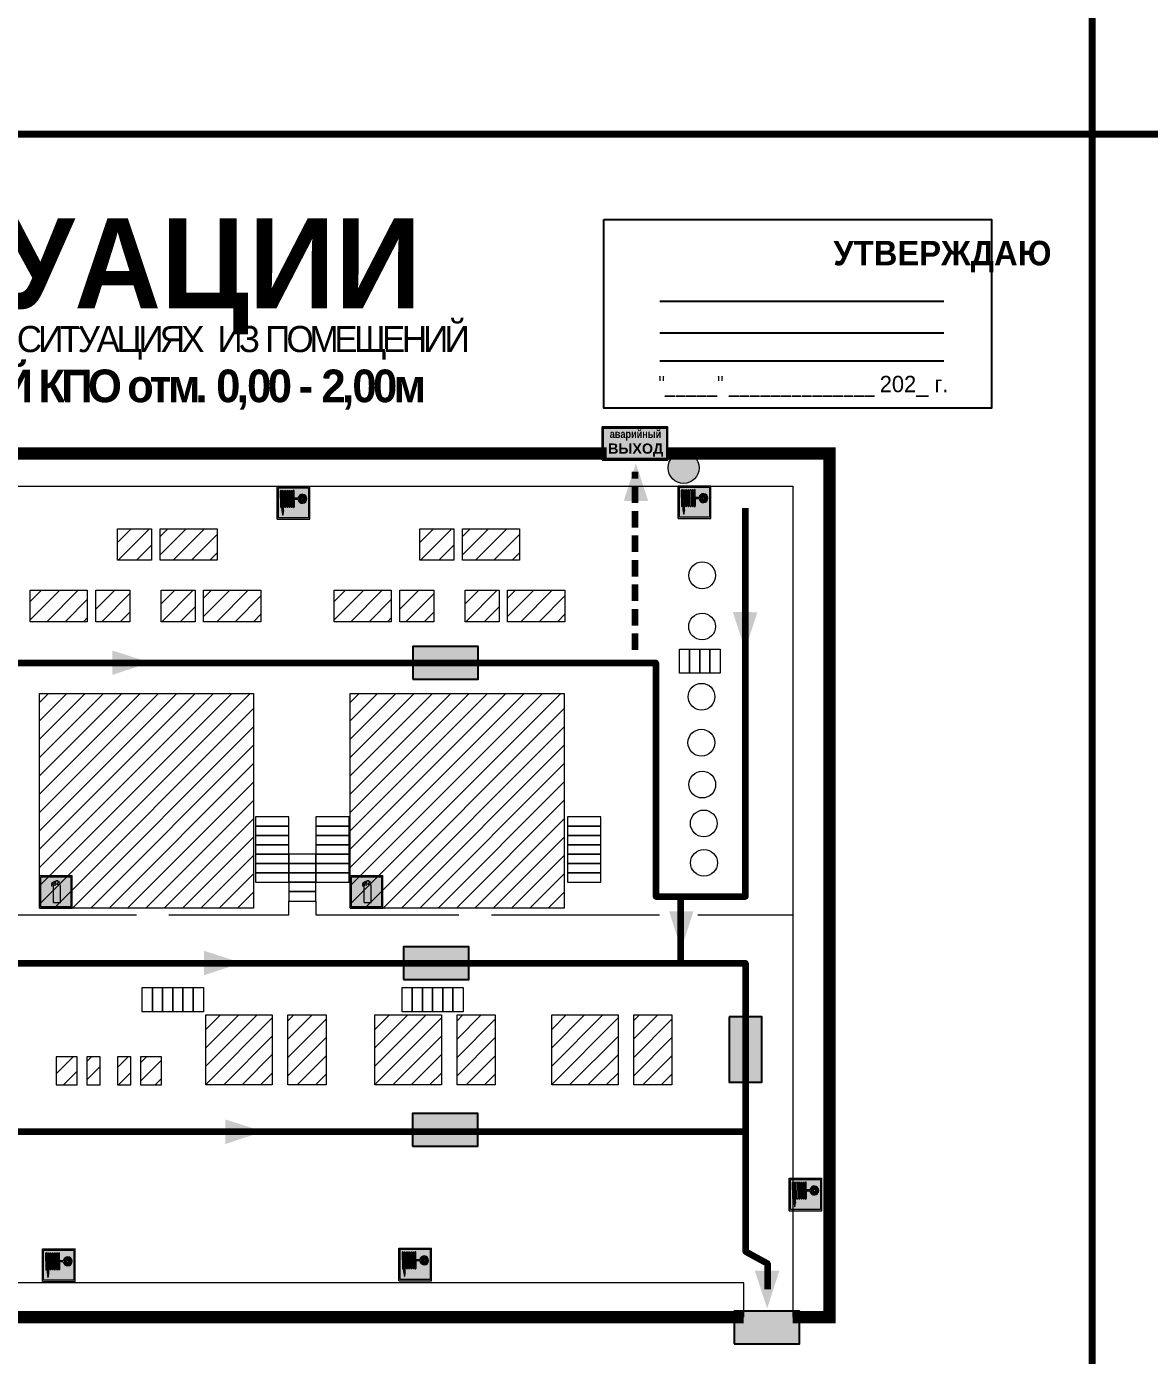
# Model space of a CAD drawing. Header units: millimetres. Extents: x 13114 to 67229, y 22859 to 38520.
# Drawn here: x 24388.7 to 24663.7, y 25556 to 25881.4 of the extents above; entities that cross this region are included whole.
import ezdxf

# ---------------------------------------------------------------- set-up
doc = ezdxf.new("R2010")
doc.units = ezdxf.units.MM
doc.linetypes.add('{ Wide Dash }', pattern=[12, 4, -2, 4, -2])
doc.layers.add('План_Штампы', color=7, linetype='Continuous')
doc.styles.add('обычный', font='arial.ttf')
pattern_1 = [(45, (-4381.3298, 21260.4787), (-2.24506403, 2.24506403), [])]

# ---------------------------------------------------------------- blocks, each defined once
blk = doc.blocks.new('A$C7B4425F7')
at = {"true_color": 0xffffff}
blk.add_hatch(color=7, dxfattribs=at).paths.add_polyline_path([(0, 0), (-16, 0), (-16, -8), (0, -8)])
h = blk.add_hatch(color=126)
h.paths.add_polyline_path([(-0.2, -0.2), (-15.8, -0.2), (-15.8, -7.8), (-0.2, -7.8)])
h.paths.add_polyline_path([(-11.76, -2.03), (-11.76, -3.66), (-11.17, -3.66, -0.568275), (-11.17, -6.18), (-12.58, -6.18), (-12.58, -2.03)], flags=16)
h.paths.add_polyline_path([(-13.33, -4.12, -0.495768), (-13.59, -6.18), (-15.03, -6.18), (-15.03, -2.03), (-13.59, -2.03, -0.487973)], flags=16)
h.paths.add_polyline_path([(-10.25, -2.03), (-9.48, -2.03), (-9.48, -6.18), (-10.25, -6.18)], flags=16)
h.paths.add_polyline_path([(-13.84, -3.69), (-14.24, -3.69), (-14.24, -3.03), (-13.9, -3.03, -0.692621)], flags=0)
h.paths.add_polyline_path([(-9.15, -2.03), (-8.4, -2.03), (-8.04, -3.07), (-7.68, -2.03), (-6.93, -2.03), (-7.64, -4.1), (-6.93, -6.18), (-7.68, -6.18), (-8.04, -5.14), (-8.4, -6.18), (-9.15, -6.18), (-8.44, -4.1)], flags=16)
h.paths.add_polyline_path([(-11.76, -4.46), (-11.42, -4.46, -0.692621), (-11.36, -5.12), (-11.76, -5.12)], flags=0)
h.paths.add_polyline_path([(-13.9, -5.2), (-14.24, -5.2), (-14.24, -4.55), (-13.84, -4.55, -0.708038)], flags=0)
edge = h.paths.add_edge_path(flags=16)
edge.add_ellipse((-5.51, -4.08), major_axis=(0, 2.05), ratio=0.586184, start_angle=0, end_angle=360)
edge = h.paths.add_edge_path(flags=0)
edge.add_ellipse((-5.51, -4.08), major_axis=(0, 1.14), ratio=0.454828, start_angle=0, end_angle=360)
h.paths.add_polyline_path([(-4.13, -4.96, 0.377264), (-3.48, -4.52, 0.0555), (-3.16, -2.03), (-1.66, -2.03), (-1.66, -4.96), (-0.96, -4.96), (-0.96, -7.01), (-1.75, -7.01), (-1.75, -6.18), (-3.3, -6.18), (-3.3, -7.02), (-4.13, -7.02)], flags=16)
h.paths.add_polyline_path([(-2.73, -2.91), (-2.28, -2.91), (-2.28, -4.96), (-3.05, -4.96, 0.079136)], flags=0)
at = {"color": 126}
blk.add_lwpolyline([(-16, -8), (0, -8), (0, 0), (-16, 0)], close=True, dxfattribs=at)
blk = doc.blocks.new('A$C41C009D9')
at = {"true_color": 0xffffff}
blk.add_hatch(color=7, dxfattribs=at).paths.add_polyline_path([(0, 8), (-16, 8), (-16, 0), (0, 0)])
h = blk.add_hatch(color=126)
h.dxf.hatch_style = 1
h.paths.add_polyline_path([(-15.8, 7.8), (-15.8, 0.2), (-0.2, 0.2), (-0.2, 7.8)])
at = {"color": 126}
for points in [[(-16, 0), (0, 0), (0, 8), (-16, 8)], [(-16, 0), (0, 0), (0, 8), (-16, 8)], [(-15.8, 7.8), (-0.2, 7.8), (-0.2, 0.2), (-15.8, 0.2)]]:
    blk.add_lwpolyline(points, close=True, dxfattribs=at)
at = {"color": 7, "true_color": 0xffffff, "insert": (-15.8, 7.3), "char_height": 2.5, "width": 15.5999, "attachment_point": 1, "style": 'обычный'}
blk.add_mtext('\\pi1.6133;{\\fArial|b1|i0|c204|p34;\\H0.8x;\\W0.8;аварийный\\H1.25x;\\W1;\\P\\pi1.2327;ВЫХОД}', dxfattribs=at)
blk = doc.blocks.new('A$C32E8229D')
at = {"true_color": 0xffffff}
blk.add_hatch(color=7, dxfattribs=at).paths.add_polyline_path([(0, 0), (0, -8), (16, -8), (16, 0)])
h = blk.add_hatch(color=126)
h.paths.add_polyline_path([(0.2, -0.2), (15.8, -0.2), (15.8, -7.8), (0.2, -7.8)])
h.paths.add_polyline_path([(13.49, -2.05), (12.08, -2.05), (11.37, -2.63, 0.162397), (11.29, -2.84), (11.29, -3.63), (10.35, -3.63), (10.35, -4.05), (11.68, -4.05), (11.68, -3.48), (12.26, -4.28), (11.29, -5.1), (11.29, -6.78), (11.85, -6.78), (11.85, -5.44), (12.8, -4.64), (12.8, -5.94), (14.46, -5.94), (14.46, -5.39), (13.45, -5.39), (13.45, -3.97), (12.46, -2.59), (13.15, -2.59), (13.69, -3.34), (14.18, -3)], flags=16)
h.paths.add_polyline_path([(10.74, -1.82, 1), (11.8, -1.82, 1)], flags=16)
h.paths.add_polyline_path([(9.39, -3.59), (5.99, -3.59), (6.56, -3.03), (5.91, -3.03), (5.1, -3.83), (5.91, -4.64), (6.56, -4.64), (5.99, -4.09), (9.39, -4.09)], flags=16)
h.paths.add_polyline_path([(4.29, -1.08), (1.72, -1.08), (1.72, -6.6), (4.29, -6.6)], flags=16)
at = {"color": 126}
blk.add_lwpolyline([(16, -8), (0, -8), (0, 0), (16, 0)], close=True, dxfattribs=at)
blk = doc.blocks.new('A$C37112FD5')
at = {"true_color": 0xf5f5ff}
h = blk.add_hatch(color=7, dxfattribs=at)
h.dxf.hatch_style = 1
h.paths.add_polyline_path([(12.8, -7.4), (0, -7.4), (0, -20.2), (12.8, -20.2)])
h.paths.add_polyline_path([(12.29, -7.91), (12.29, -19.69), (0.51, -19.69), (0.51, -7.91)], flags=16)
h.paths.add_polyline_path([(4.98, -9.04, -0.42597), (5.17, -9.22), (5.17, -12.25), (5.17, -15.29, -0.432244), (4.98, -15.47), (4.83, -15.47, -0.42597), (4.64, -15.29), (4.64, -12.25), (4.64, -9.22, -0.432244), (4.83, -9.04)], flags=0)
h.paths.add_polyline_path([(4.28, -9.22), (4.28, -12.25), (4.28, -15.29, -0.432244), (4.09, -15.47), (3.94, -15.47, -0.42597), (3.75, -15.29), (3.75, -12.25), (3.75, -9.22, -0.432244), (3.94, -9.04), (4.09, -9.04, -0.42597)], flags=0)
h.paths.add_polyline_path([(5.72, -9.04), (5.87, -9.04, -0.42597), (6.06, -9.22), (6.06, -12.25), (6.06, -15.29, -0.432244), (5.87, -15.47), (5.72, -15.47, -0.42597), (5.53, -15.29), (5.53, -12.25), (5.53, -9.22, -0.432244)], flags=0)
h.paths.add_polyline_path([(6.42, -8.9), (6.5, -8.9, -0.42597), (6.69, -9.08), (6.69, -12.03), (8.21, -12.03, -15.824349), (8.21, -12.47), (6.69, -12.47), (6.69, -15.42, -0.432244), (6.5, -15.6), (6.42, -15.6)], flags=0)
h.paths.add_polyline_path([(3.39, -9.22), (3.39, -12.25), (3.39, -15.29, -0.432244), (3.2, -15.47), (3.05, -15.47, -0.42597), (2.85, -15.29), (2.85, -12.25), (2.85, -9.22, -0.432244), (3.05, -9.04), (3.2, -9.04, -0.42597)], flags=0)
h.paths.add_polyline_path([(2.5, -9.22), (2.5, -16.71), (1.96, -16.71), (1.96, -9.22, -0.432244), (2.15, -9.04), (2.31, -9.04, -0.42597)], flags=0)
h.paths.add_polyline_path([(1.61, -8.9), (1.61, -15.6), (1.57, -15.6, -0.42597), (1.37, -15.42), (1.37, -12.03), (1.37, -9.09, -0.432244), (1.57, -8.9)], flags=0)
h.paths.add_polyline_path([(9.76, -10.81), (9.76, -12.03), (8.49, -12.03, -0.336371)], flags=0)
h.paths.add_polyline_path([(8.49, -12.47), (9.76, -12.47), (9.76, -13.7, -0.336371)], flags=0)
h.paths.add_polyline_path([(10.11, -10.81, -0.336371), (11.38, -12.03), (10.11, -12.03)], flags=0)
h.paths.add_polyline_path([(10.11, -12.47), (11.38, -12.47, -0.336371), (10.11, -13.7)], flags=0)
h.paths.add_polyline_path([(2.5, -16.84), (2.5, -17.05), (1.97, -17.05), (1.97, -16.84)], flags=0)
h.paths.add_polyline_path([(2.5, -17.24, -0.033778), (2.24, -18.6, -0.033778), (1.97, -17.24)], flags=0)
h = blk.add_hatch(color=242)
h.dxf.hatch_style = 1
h.paths.add_polyline_path([(12.29, -7.91), (0.51, -7.91), (0.51, -19.69), (12.29, -19.69)])
h.paths.add_polyline_path([(6.42, -15.6), (6.42, -8.9), (6.5, -8.9, -0.42597), (6.69, -9.08), (6.69, -12.03), (8.21, -12.03, -15.824349), (8.21, -12.47), (6.69, -12.47), (6.69, -15.42, -0.432244), (6.5, -15.6)], flags=16)
h.paths.add_polyline_path([(5.87, -15.47), (5.72, -15.47, -0.42597), (5.53, -15.29), (5.53, -12.25), (5.53, -9.22, -0.432244), (5.72, -9.04), (5.87, -9.04, -0.42597), (6.06, -9.22), (6.06, -12.25), (6.06, -15.29, -0.432244)], flags=16)
h.paths.add_polyline_path([(4.98, -15.47), (4.83, -15.47, -0.42597), (4.64, -15.29), (4.64, -12.25), (4.64, -9.22, -0.432244), (4.83, -9.04), (4.98, -9.04, -0.42597), (5.17, -9.22), (5.17, -12.25), (5.17, -15.29, -0.432244)], flags=16)
h.paths.add_polyline_path([(4.09, -15.47), (3.94, -15.47, -0.42597), (3.75, -15.29), (3.75, -12.25), (3.75, -9.22, -0.432244), (3.94, -9.04), (4.09, -9.04, -0.42597), (4.28, -9.22), (4.28, -12.25), (4.28, -15.29, -0.432244)], flags=16)
h.paths.add_polyline_path([(3.2, -15.47), (3.05, -15.47, -0.42597), (2.85, -15.29), (2.85, -12.25), (2.85, -9.22, -0.432244), (3.05, -9.04), (3.2, -9.04, -0.42597), (3.39, -9.22), (3.39, -12.25), (3.39, -15.29, -0.432244)], flags=16)
h.paths.add_polyline_path([(2.5, -17.05), (1.97, -17.05), (1.97, -16.84), (2.5, -16.84)], flags=16)
h.paths.add_polyline_path([(2.5, -17.24, -0.033778), (2.24, -18.6, -0.033778), (1.97, -17.24)], flags=16)
h.paths.add_polyline_path([(2.5, -16.71), (1.96, -16.71), (1.96, -9.22, -0.432244), (2.15, -9.04), (2.31, -9.04, -0.42597), (2.5, -9.22)], flags=16)
h.paths.add_polyline_path([(1.61, -15.6), (1.57, -15.6, -0.42597), (1.37, -15.42), (1.37, -12.03), (1.37, -9.09, -0.432244), (1.57, -8.9), (1.61, -8.9)], flags=16)
h.paths.add_polyline_path([(8.49, -12.47), (9.76, -12.47), (9.76, -13.7, -0.336371)], flags=0)
h.paths.add_polyline_path([(10.11, -13.7), (10.11, -12.47), (11.38, -12.47, -0.336371)], flags=0)
h.paths.add_polyline_path([(8.49, -12.03, -0.336371), (9.76, -10.81), (9.76, -12.03)], flags=0)
h.paths.add_polyline_path([(10.11, -12.03), (10.11, -10.81, -0.336371), (11.38, -12.03)], flags=0)
h = blk.add_hatch(color=7, dxfattribs=at)
h.dxf.hatch_style = 1
h.paths.add_polyline_path([(1.61, -8.9), (1.57, -8.9, 0.432244), (1.37, -9.09), (1.37, -12.03), (1.37, -15.42, 0.42597), (1.57, -15.6), (1.61, -15.6)])
h.paths.add_polyline_path([(2.5, -9.22, 0.42597), (2.31, -9.04), (2.15, -9.04, 0.432244), (1.96, -9.22), (1.96, -16.71), (2.5, -16.71)])
h.paths.add_polyline_path([(2.5, -16.84), (1.97, -16.84), (1.97, -17.05), (2.5, -17.05)])
h.paths.add_polyline_path([(2.5, -17.24), (1.97, -17.24, 0.033778), (2.24, -18.6, 0.033778)])
h.paths.add_polyline_path([(3.39, -12.25), (3.39, -9.22, 0.42597), (3.2, -9.04), (3.05, -9.04, 0.432244), (2.85, -9.22), (2.85, -12.25), (2.85, -15.29, 0.42597), (3.05, -15.47), (3.2, -15.47, 0.432244), (3.39, -15.29)])
h.paths.add_polyline_path([(4.28, -12.25), (4.28, -9.22, 0.42597), (4.09, -9.04), (3.94, -9.04, 0.432244), (3.75, -9.22), (3.75, -12.25), (3.75, -15.29, 0.42597), (3.94, -15.47), (4.09, -15.47, 0.432244), (4.28, -15.29)])
h.paths.add_polyline_path([(5.17, -12.25), (5.17, -9.22, 0.42597), (4.98, -9.04), (4.83, -9.04, 0.432244), (4.64, -9.22), (4.64, -12.25), (4.64, -15.29, 0.42597), (4.83, -15.47), (4.98, -15.47, 0.432244), (5.17, -15.29)])
h.paths.add_polyline_path([(6.06, -12.25), (6.06, -9.22, 0.42597), (5.87, -9.04), (5.72, -9.04, 0.432244), (5.53, -9.22), (5.53, -12.25), (5.53, -15.29, 0.42597), (5.72, -15.47), (5.87, -15.47, 0.432244), (6.06, -15.29)])
h.paths.add_polyline_path([(6.69, -12.47), (8.21, -12.47, 15.824349), (8.21, -12.03), (6.69, -12.03), (6.69, -9.08, 0.42597), (6.5, -8.9), (6.42, -8.9), (6.42, -15.6), (6.5, -15.6, 0.432244), (6.69, -15.42)])
h.paths.add_polyline_path([(8.49, -12.47), (9.76, -12.47), (9.76, -13.7, -0.336371)], flags=16)
h.paths.add_polyline_path([(8.49, -12.03, -0.336371), (9.76, -10.81), (9.76, -12.03)], flags=16)
h.paths.add_polyline_path([(10.11, -12.47), (11.38, -12.47, -0.336371), (10.11, -13.7)], flags=16)
h.paths.add_polyline_path([(10.11, -12.03), (10.11, -10.81, -0.336371), (11.38, -12.03)], flags=16)
h = blk.add_hatch(color=242)
h.dxf.hatch_style = 1
h.paths.add_polyline_path([(9.76, -10.81, 0.336371), (8.49, -12.03), (9.76, -12.03)])
h.paths.add_polyline_path([(10.11, -10.81), (10.11, -12.03), (11.38, -12.03, 0.336371)])
h.paths.add_polyline_path([(11.38, -12.47), (10.11, -12.47), (10.11, -13.7, 0.336371)])
h.paths.add_polyline_path([(9.76, -12.47), (8.49, -12.47, 0.336371), (9.76, -13.7)])
at = {"color": 242, "lineweight": 5}
for p, q in [((0, -20.2), (0, -7.4)), ((0, -7.4), (12.8, -7.4)), ((1.37, -12.03), (1.37, -9.08)), ((1.57, -8.9), (1.61, -8.9)), ((1.61, -8.9), (1.61, -15.6)), ((1.96, -16.71), (1.96, -9.22)), ((2.15, -9.04), (2.31, -9.04)), ((2.5, -16.71), (2.5, -9.22)), ((2.85, -12.25), (2.85, -9.22)), ((3.05, -9.04), (3.2, -9.04)), ((3.39, -12.25), (3.39, -9.22)), ((3.75, -12.25), (3.75, -9.22)), ((3.94, -9.04), (4.09, -9.04)), ((4.28, -12.25), (4.28, -9.22)), ((4.64, -12.25), (4.64, -9.22)), ((4.83, -9.04), (4.98, -9.04)), ((5.17, -12.25), (5.17, -9.22)), ((5.53, -12.25), (5.53, -9.22)), ((5.72, -9.04), (5.87, -9.04)), ((6.06, -12.25), (6.06, -9.22)), ((6.42, -8.9), (6.42, -15.6)), ((6.5, -8.9), (6.42, -8.9)), ((6.69, -12.03), (6.69, -9.08)), ((12.8, -20.2), (12.8, -7.4)), ((1.37, -12.03), (1.37, -15.42)), ((1.57, -15.6), (1.61, -15.6)), ((2.85, -12.25), (2.85, -15.29)), ((3.05, -15.47), (3.2, -15.47)), ((3.39, -12.25), (3.39, -15.29)), ((3.75, -12.25), (3.75, -15.29)), ((3.94, -15.47), (4.09, -15.47)), ((4.28, -12.25), (4.28, -15.29)), ((4.64, -12.25), (4.64, -15.29)), ((4.83, -15.47), (4.98, -15.47)), ((5.17, -12.25), (5.17, -15.29)), ((5.53, -12.25), (5.53, -15.29)), ((5.72, -15.47), (5.87, -15.47)), ((6.06, -12.25), (6.06, -15.29)), ((6.42, -15.6), (6.5, -15.6)), ((8.21, -12.03), (6.69, -12.03)), ((8.21, -12.47), (6.69, -12.47)), ((6.69, -12.47), (6.69, -15.42)), ((9.76, -12.03), (8.49, -12.03)), ((9.76, -12.47), (8.49, -12.47)), ((9.76, -10.81), (9.76, -12.03)), ((9.76, -12.47), (9.76, -13.7)), ((10.11, -10.81), (10.11, -12.03)), ((11.38, -12.03), (10.11, -12.03)), ((11.38, -12.47), (10.11, -12.47)), ((10.11, -12.47), (10.11, -13.7)), ((0, -20.2), (12.8, -20.2)), ((1.96, -16.71), (2.5, -16.71)), ((1.97, -16.84), (2.5, -16.84)), ((1.97, -17.05), (1.97, -16.84)), ((2.5, -17.05), (1.97, -17.05)), ((1.97, -17.24), (2.5, -17.24)), ((2.5, -16.84), (2.5, -17.05))]:
    blk.add_line(p, q, dxfattribs=at)
blk.add_lwpolyline([(0.51, -7.91), (12.29, -7.91), (12.29, -19.69), (0.51, -19.69)], close=True, dxfattribs=at)
for centre, radius, start, end in [((1.56, -9.09), 0.182, 87.1027, 180.6071), ((2.15, -9.22), 0.182, 87.1027, 180.6071), ((2.32, -9.22), 0.182, 359.3929, 92.8973), ((3.04, -9.22), 0.182, 87.1027, 180.6071), ((3.21, -9.22), 0.182, 359.3929, 92.8973), ((3.93, -9.22), 0.182, 87.1027, 180.6071), ((4.1, -9.22), 0.182, 359.3929, 92.8973), ((4.82, -9.22), 0.182, 87.1027, 180.6071), ((4.99, -9.22), 0.182, 359.3929, 92.8973), ((5.71, -9.22), 0.182, 87.1027, 180.6071), ((5.88, -9.22), 0.182, 359.3929, 92.8973), ((6.51, -9.09), 0.182, 359.3929, 92.8973), ((1.56, -15.42), 0.182, 179.3929, 272.8973), ((3.04, -15.29), 0.182, 179.3929, 272.8973), ((3.21, -15.29), 0.182, 267.1027, 0.6071), ((3.93, -15.29), 0.182, 179.3929, 272.8973), ((4.1, -15.29), 0.182, 267.1027, 0.6071), ((4.82, -15.29), 0.182, 179.3929, 272.8973), ((4.99, -15.29), 0.182, 267.1027, 0.6071), ((5.71, -15.29), 0.182, 179.3929, 272.8973), ((5.88, -15.29), 0.182, 267.1027, 0.6071), ((6.51, -15.42), 0.182, 267.1027, 0.6071), ((9.93, -12.25), 1.74, 187.2319, 172.7681), ((9.93, -12.25), 1.46, 96.9927, 171.3585), ((9.93, -12.25), 1.46, 188.6415, 263.0073), ((9.93, -12.25), 1.46, 8.6415, 83.0073), ((9.93, -12.25), 1.46, 276.9927, 351.3585), ((12.17, -15.98), 10.27, 187.041, 194.7793), ((-7.7, -15.98), 10.27, 345.2207, 352.959)]:
    blk.add_arc(centre, radius, start, end, dxfattribs=at)
blk = doc.blocks.new('A$C3AD82952')
at = {"true_color": 0xf5f5ff}
h = blk.add_hatch(color=7, dxfattribs=at)
h.dxf.hatch_style = 1
h.paths.add_polyline_path([(8.21, 8.73, 0.414214), (7.89, 9.05), (7.22, 9.05), (7.22, 9.92), (7.59, 9.92, 1), (7.57, 10.36), (7.22, 10.36), (7.22, 10.6), (6.43, 10.6), (6.43, 10.36), (6.01, 10.36), (4.74, 9.59), (4.74, 8.69), (4.98, 8.73), (4.98, 9.26), (6.12, 9.91), (6.43, 9.91), (6.43, 9.05), (5.76, 9.05, 0.414214), (5.44, 8.73), (5.44, 2.2), (8.21, 2.2)], flags=0)
h.paths.add_polyline_path([(12.8, 12.8), (0, 12.8), (0, 0), (12.8, 0)])
h.paths.add_polyline_path([(0.51, 12.29), (12.29, 12.29), (12.29, 0.51), (0.51, 0.51)], flags=16)
h.paths.add_polyline_path([(4.74, 9.59), (6.01, 10.36), (6.43, 10.36), (6.43, 10.6), (7.22, 10.6), (7.22, 10.36), (7.59, 10.36, -0.94586), (7.59, 9.92), (7.22, 9.92), (7.22, 9.05), (7.89, 9.05, -0.414214), (8.21, 8.73), (8.21, 2.2), (5.44, 2.2), (5.44, 8.73, -0.414214), (5.76, 9.05), (6.43, 9.05), (6.43, 9.91), (6.12, 9.91), (4.98, 9.26), (4.98, 8.73), (4.74, 8.69)], flags=0)
h = blk.add_hatch(color=242)
h.dxf.hatch_style = 1
h.paths.add_polyline_path([(12.29, 12.29), (0.51, 12.29), (0.51, 0.51), (12.29, 0.51)])
h.paths.add_polyline_path([(4.74, 8.69), (4.74, 9.59), (6.01, 10.36), (6.43, 10.36), (6.43, 10.6), (7.22, 10.6), (7.22, 10.36), (7.59, 10.36, -0.94586), (7.59, 9.92), (7.22, 9.92), (7.22, 9.05), (7.89, 9.05, -0.414214), (8.21, 8.73), (8.21, 2.2), (5.44, 2.2), (5.44, 8.73, -0.414214), (5.76, 9.05), (6.43, 9.05), (6.43, 9.91), (6.12, 9.91), (4.98, 9.26), (4.98, 8.73)], flags=16)
h = blk.add_hatch(color=7, dxfattribs=at)
h.dxf.hatch_style = 1
h.paths.add_polyline_path([(8.21, 8.73, 0.414214), (7.89, 9.05), (7.22, 9.05), (7.22, 9.92), (7.59, 9.92, 1), (7.57, 10.36), (7.22, 10.36), (7.22, 10.6), (6.43, 10.6), (6.43, 10.36), (6.01, 10.36), (4.74, 9.59), (4.74, 8.69), (4.98, 8.73), (4.98, 9.26), (6.12, 9.91), (6.43, 9.91), (6.43, 9.05), (5.76, 9.05, 0.414214), (5.44, 8.73), (5.44, 2.2), (8.21, 2.2)])
at = {"color": 242, "lineweight": 5}
for p, q in [((0, 0), (0, 12.8)), ((0, 12.8), (12.8, 12.8)), ((7.22, 10.6), (6.43, 10.6)), ((6.43, 10.6), (6.43, 10.36)), ((7.22, 10.36), (7.22, 10.6)), ((12.8, 0), (12.8, 12.8)), ((6.01, 10.36), (4.74, 9.59)), ((4.74, 9.59), (4.74, 8.69)), ((4.74, 8.69), (4.98, 8.73)), ((4.98, 9.26), (6.12, 9.91)), ((4.98, 8.73), (4.98, 9.26)), ((5.44, 2.2), (5.44, 8.73)), ((5.76, 9.05), (6.43, 9.05)), ((6.01, 10.36), (6.43, 10.36)), ((6.12, 9.91), (6.43, 9.91)), ((6.43, 9.91), (6.43, 9.05)), ((7.59, 10.36), (7.22, 10.36)), ((7.22, 9.05), (7.22, 9.92)), ((7.59, 9.92), (7.22, 9.92)), ((7.89, 9.05), (7.22, 9.05)), ((8.21, 2.2), (8.21, 8.73)), ((0, 0), (12.8, 0)), ((5.44, 2.2), (8.21, 2.2))]:
    blk.add_line(p, q, dxfattribs=at)
blk.add_lwpolyline([(0.51, 12.29), (12.29, 12.29), (12.29, 0.51), (0.51, 0.51)], close=True, dxfattribs=at)
for centre, radius, start, end in [((5.76, 8.73), 0.32, 90, 180), ((7.58, 10.14), 0.223, 273.1875, 86.8125), ((7.89, 8.73), 0.32, 0, 90)]:
    blk.add_arc(centre, radius, start, end, dxfattribs=at)
blk = doc.blocks.new('A$C7B8C2D5B')
at = {"lineweight": 0}
h = blk.add_hatch(color=5, dxfattribs=at)
h.dxf.hatch_style = 1
h.paths.add_polyline_path([(1.4, -3.02, 1), (-2.11, -3.02, 1)])
at = {"color": 5, "lineweight": 0}
blk.add_circle((-0.36, -3.02), 1.75, dxfattribs=at)

msp = doc.modelspace()

# ---------------------------------------------------------------- hatches: boundary and pattern name
at = {"lineweight": 0}
h = msp.add_hatch(dxfattribs=at)
h.set_pattern_fill('ANSI31', color=256)
h.set_pattern_definition([(45, (-4469.4518, 21260.4787), (-2.24506403, 2.24506403), [])])
h.paths.add_polyline_path([(24419.33, 25750.74), (24419.33, 25758.43), (24411.03, 25758.43), (24411.03, 25750.74)])
h.paths.add_polyline_path([(24435.43, 25750.74), (24435.43, 25758.43), (24421.43, 25758.43), (24421.43, 25750.74)])
h = msp.add_hatch(dxfattribs=at)
h.set_pattern_fill('ANSI31', color=256)
h.set_pattern_definition([(45, (-4395.428, 21260.4787), (-2.24506403, 2.24506403), [])])
h.paths.add_polyline_path([(24493.36, 25750.74), (24493.36, 25758.43), (24485.06, 25758.43), (24485.06, 25750.74)])
h.paths.add_polyline_path([(24509.46, 25750.74), (24509.46, 25758.43), (24495.46, 25758.43), (24495.46, 25750.74)])
h = msp.add_hatch(dxfattribs=at)
h.set_pattern_fill('ANSI31', color=256)
h.set_pattern_definition([(45, (-4467.3912, 21260.4787), (-2.24506403, 2.24506403), [])])
h.paths.add_polyline_path([(24403.61, 25735.66), (24403.61, 25743.36), (24389.61, 25743.36), (24389.61, 25735.66)])
h.paths.add_polyline_path([(24405.71, 25735.66), (24414.01, 25735.66), (24414.01, 25743.36), (24405.71, 25743.36)])
h = msp.add_hatch(dxfattribs=at)
h.set_pattern_fill('ANSI31', color=256)
h.set_pattern_definition([(45, (-4458.7865, 21245.4077), (-2.24506403, 2.24506403), [])])
h.paths.add_polyline_path([(24430, 25735.66), (24430, 25743.36), (24421.7, 25743.36), (24421.7, 25735.66)])
h.paths.add_polyline_path([(24446.1, 25735.66), (24446.1, 25743.36), (24432.1, 25743.36), (24432.1, 25735.66)])
h = msp.add_hatch(dxfattribs=at)
h.set_pattern_fill('ANSI31', color=256)
h.set_pattern_definition([(45, (-4392.9595, 21260.4787), (-2.24506403, 2.24506403), [])])
h.paths.add_polyline_path([(24478.04, 25735.66), (24478.04, 25743.36), (24464.04, 25743.36), (24464.04, 25735.66)])
h.paths.add_polyline_path([(24480.14, 25735.66), (24488.44, 25735.66), (24488.44, 25743.36), (24480.14, 25743.36)])
h = msp.add_hatch(dxfattribs=at)
h.set_pattern_fill('ANSI31', color=256)
h.set_pattern_definition([(45, (-4384.3548, 21245.4077), (-2.24506403, 2.24506403), [])])
h.paths.add_polyline_path([(24504.43, 25735.66), (24504.43, 25743.36), (24496.13, 25743.36), (24496.13, 25735.66)])
h.paths.add_polyline_path([(24520.53, 25735.66), (24520.53, 25743.36), (24506.53, 25743.36), (24506.53, 25735.66)])
h = msp.add_hatch(dxfattribs=at)
h.set_pattern_fill('ANSI31', color=256)
h.set_pattern_definition([(45, (-4350.582, 21260.4787), (-2.24506403, 2.24506403), [])])
h.paths.add_polyline_path([(24391.91, 25665.56), (24444.3, 25665.56), (24444.3, 25718.05), (24391.91, 25718.05)])
h = msp.add_hatch(dxfattribs=at)
h.set_pattern_fill('ANSI31', color=256)
h.set_pattern_definition([(45, (-4274.4854, 21260.4787), (-2.24506403, 2.24506403), [])])
h.paths.add_polyline_path([(24468.01, 25665.56), (24520.4, 25665.56), (24520.4, 25718.05), (24468.01, 25718.05)])
h = msp.add_hatch(dxfattribs=at)
h.set_pattern_fill('ANSI31', color=256)
h.set_pattern_definition([(45, (-4306.1744, 21260.4787), (-2.24506403, 2.24506403), [])])
h.paths.add_polyline_path([(24432.64, 25622.29), (24448.9, 25622.29), (24448.9, 25639.41), (24432.64, 25639.41)])
h.paths.add_polyline_path([(24452.73, 25622.29), (24462.07, 25622.29), (24462.07, 25639.41), (24452.73, 25639.41)])
h = msp.add_hatch(dxfattribs=at)
h.set_pattern_fill('ANSI31', color=256)
h.set_pattern_definition([(45, (-4264.7634, 21260.4787), (-2.24506403, 2.24506403), [])])
h.paths.add_polyline_path([(24474.05, 25622.29), (24490.31, 25622.29), (24490.31, 25639.41), (24474.05, 25639.41)])
h.paths.add_polyline_path([(24494.14, 25622.29), (24503.48, 25622.29), (24503.48, 25639.41), (24494.14, 25639.41)])
h = msp.add_hatch(dxfattribs=at)
h.set_pattern_fill('ANSI31', color=256)
h.set_pattern_definition([(45, (-4221.4992, 21260.4787), (-2.24506403, 2.24506403), [])])
h.paths.add_polyline_path([(24517.32, 25622.29), (24533.57, 25622.29), (24533.57, 25639.41), (24517.32, 25639.41)])
h.paths.add_polyline_path([(24537.41, 25622.29), (24546.74, 25622.29), (24546.74, 25639.41), (24537.41, 25639.41)])
h = msp.add_hatch(dxfattribs=at)
h.set_pattern_fill('ANSI31', color=256)
h.set_pattern_definition(pattern_1)
h.paths.add_polyline_path([(24401.16, 25629.11), (24396.02, 25629.11), (24396.02, 25622.29), (24401.16, 25622.29)])
h.paths.add_polyline_path([(24406.8, 25629.11), (24403.49, 25629.11), (24403.49, 25622.29), (24406.8, 25622.29)])
h = msp.add_hatch(dxfattribs=at)
h.set_pattern_fill('ANSI31', color=256)
h.set_pattern_definition(pattern_1)
h.paths.add_polyline_path([(24414.29, 25629.11), (24410.98, 25629.11), (24410.98, 25622.29), (24414.29, 25622.29)])
h.paths.add_polyline_path([(24421.76, 25629.11), (24416.61, 25629.11), (24416.61, 25622.29), (24421.76, 25622.29)])

# ---------------------------------------------------------------- linework, layer by layer
at = {"color": 6, "lineweight": 100}
for points in [[(24049.66, 25855.01), (24649.66, 25855.01), (24649.66, 26250.01), (24049.66, 26250.01)], [(24649.66, 25855.01), (25249.66, 25855.01), (25249.66, 26250.01), (24649.66, 26250.01)], [(24049.66, 25460.01), (24649.66, 25460.01), (24649.66, 25855.01), (24049.66, 25855.01)], [(24649.66, 25460.01), (25249.66, 25460.01), (25249.66, 25855.01), (24649.66, 25855.01)]]:
    msp.add_lwpolyline(points, close=True, dxfattribs=at)
msp.add_lwpolyline([(24530.06, 25834.15), (24625.06, 25834.15), (24625.06, 25787.95), (24530.06, 25787.95)], close=True)
for points in [[(24543.81, 25814.1), (24613.34, 25814.1)], [(24543.81, 25806.34), (24613.34, 25806.34)], [(24543.81, 25799.56), (24613.34, 25799.56)]]:
    msp.add_lwpolyline(points)
at = {"lineweight": 0, "const_width": 3}
for points in [[(24105.38, 25731.93), (24105.38, 25776.86), (24530.79, 25776.86)], [(24545.38, 25776.86), (24585.36, 25776.86), (24585.36, 25565.39), (24576.37, 25565.39)], [(24564.34, 25565.39), (24105.38, 25565.39), (24105.38, 25718.44)]]:
    msp.add_lwpolyline(points, dxfattribs=at)
at = {"lineweight": 0}
for points in [[(24545.38, 25776.86), (24585.36, 25776.86), (24585.36, 25565.39), (24576.57, 25565.39)], [(24112.82, 25727.32), (24112.82, 25768.88), (24576.37, 25768.88), (24576.37, 25565.39), (24576.57, 25565.39)], [(24564.34, 25565.39), (24564.34, 25573.84), (24112.82, 25573.84), (24112.82, 25727.32)], [(24423.55, 25663.88), (24452.98, 25663.88), (24452.98, 25667.27)], [(24459.58, 25667.27), (24459.58, 25663.88), (24494.56, 25663.88)], [(24345.66, 25663.88), (24415.69, 25663.88)], [(24502.6, 25663.88), (24543.72, 25663.88)], [(24553.08, 25663.88), (24576.37, 25663.88)]]:
    msp.add_lwpolyline(points, dxfattribs=at)
at = {"color": 126, "linetype": '{ Wide Dash }', "lineweight": 100, "true_color": 0x008754}
msp.add_lwpolyline([(24537.76, 25728.74), (24537.76, 25772.31)], dxfattribs=at)
at = {"color": 126, "lineweight": 100, "true_color": 0x008754}
for points in [[(24224.9, 25677.99), (24224.9, 25725.6), (24542.86, 25725.6), (24542.86, 25668.35), (24564.75, 25668.35), (24564.75, 25763.48)], [(24548.96, 25652.1), (24548.96, 25668.35)], [(24137.36, 25652.1), (24564.75, 25652.1), (24564.75, 25581.49), (24570.21, 25578.55), (24570.21, 25572.22)], [(24134.85, 25610.83), (24564.75, 25610.83)]]:
    msp.add_lwpolyline(points, dxfattribs=at)
at = {"lineweight": 0}
for points in [[(24419.33, 25750.74), (24411.03, 25750.74), (24411.03, 25758.43), (24419.33, 25758.43)], [(24419.33, 25750.74), (24411.03, 25750.74), (24411.03, 25758.43), (24419.33, 25758.43)], [(24435.43, 25750.74), (24421.43, 25750.74), (24421.43, 25758.43), (24435.43, 25758.43)], [(24435.43, 25750.74), (24421.43, 25750.74), (24421.43, 25758.43), (24435.43, 25758.43)], [(24493.36, 25750.74), (24485.06, 25750.74), (24485.06, 25758.43), (24493.36, 25758.43)], [(24493.36, 25750.74), (24485.06, 25750.74), (24485.06, 25758.43), (24493.36, 25758.43)], [(24509.46, 25750.74), (24495.46, 25750.74), (24495.46, 25758.43), (24509.46, 25758.43)], [(24509.46, 25750.74), (24495.46, 25750.74), (24495.46, 25758.43), (24509.46, 25758.43)], [(24389.61, 25743.36), (24403.61, 25743.36), (24403.61, 25735.66), (24389.61, 25735.66)], [(24389.61, 25743.36), (24403.61, 25743.36), (24403.61, 25735.66), (24389.61, 25735.66)], [(24405.71, 25743.36), (24414.01, 25743.36), (24414.01, 25735.66), (24405.71, 25735.66)], [(24405.71, 25743.36), (24414.01, 25743.36), (24414.01, 25735.66), (24405.71, 25735.66)], [(24430, 25735.66), (24421.7, 25735.66), (24421.7, 25743.36), (24430, 25743.36)], [(24430, 25735.66), (24421.7, 25735.66), (24421.7, 25743.36), (24430, 25743.36)], [(24446.1, 25735.66), (24432.1, 25735.66), (24432.1, 25743.36), (24446.1, 25743.36)], [(24446.1, 25735.66), (24432.1, 25735.66), (24432.1, 25743.36), (24446.1, 25743.36)], [(24464.04, 25743.36), (24478.04, 25743.36), (24478.04, 25735.66), (24464.04, 25735.66)], [(24464.04, 25743.36), (24478.04, 25743.36), (24478.04, 25735.66), (24464.04, 25735.66)], [(24480.14, 25743.36), (24488.44, 25743.36), (24488.44, 25735.66), (24480.14, 25735.66)], [(24480.14, 25743.36), (24488.44, 25743.36), (24488.44, 25735.66), (24480.14, 25735.66)], [(24504.43, 25735.66), (24496.13, 25735.66), (24496.13, 25743.36), (24504.43, 25743.36)], [(24504.43, 25735.66), (24496.13, 25735.66), (24496.13, 25743.36), (24504.43, 25743.36)], [(24520.53, 25735.66), (24506.53, 25735.66), (24506.53, 25743.36), (24520.53, 25743.36)], [(24520.53, 25735.66), (24506.53, 25735.66), (24506.53, 25743.36), (24520.53, 25743.36)], [(24548.59, 25728.97), (24551.08, 25728.97), (24551.08, 25723.08), (24548.59, 25723.08)], [(24551.08, 25728.97), (24553.58, 25728.97), (24553.58, 25723.08), (24551.08, 25723.08)], [(24553.58, 25728.97), (24556.07, 25728.97), (24556.07, 25723.08), (24553.58, 25723.08)], [(24556.07, 25728.97), (24558.56, 25728.97), (24558.56, 25723.08), (24556.07, 25723.08)], [(24391.91, 25718.05), (24444.3, 25718.05), (24444.3, 25665.56), (24391.91, 25665.56)], [(24468.01, 25718.05), (24520.4, 25718.05), (24520.4, 25665.56), (24468.01, 25665.56)], [(24444.81, 25685.64), (24452.98, 25685.64), (24452.98, 25687.93), (24444.81, 25687.93)], [(24459.58, 25685.64), (24467.75, 25685.64), (24467.75, 25687.93), (24459.58, 25687.93)], [(24521.22, 25685.64), (24529.39, 25685.64), (24529.39, 25687.93), (24521.22, 25687.93)], [(24444.81, 25683.35), (24452.98, 25683.35), (24452.98, 25685.64), (24444.81, 25685.64)], [(24459.58, 25683.35), (24467.75, 25683.35), (24467.75, 25685.64), (24459.58, 25685.64)], [(24521.22, 25683.35), (24529.39, 25683.35), (24529.39, 25685.64), (24521.22, 25685.64)], [(24444.81, 25681.06), (24452.98, 25681.06), (24452.98, 25683.35), (24444.81, 25683.35)], [(24444.81, 25678.76), (24452.98, 25678.76), (24452.98, 25681.06), (24444.81, 25681.06)], [(24459.58, 25681.06), (24467.75, 25681.06), (24467.75, 25683.35), (24459.58, 25683.35)], [(24459.58, 25678.76), (24467.75, 25678.76), (24467.75, 25681.06), (24459.58, 25681.06)], [(24521.22, 25681.06), (24529.39, 25681.06), (24529.39, 25683.35), (24521.22, 25683.35)], [(24521.22, 25678.76), (24529.39, 25678.76), (24529.39, 25681.06), (24521.22, 25681.06)], [(24444.81, 25676.47), (24452.98, 25676.47), (24452.98, 25678.76), (24444.81, 25678.76)], [(24452.98, 25676.47), (24459.58, 25676.47), (24459.58, 25678.76), (24452.98, 25678.76)], [(24459.58, 25676.47), (24467.75, 25676.47), (24467.75, 25678.76), (24459.58, 25678.76)], [(24521.22, 25676.47), (24529.39, 25676.47), (24529.39, 25678.76), (24521.22, 25678.76)], [(24444.81, 25674.18), (24452.98, 25674.18), (24452.98, 25676.47), (24444.81, 25676.47)], [(24444.81, 25671.89), (24452.98, 25671.89), (24452.98, 25674.18), (24444.81, 25674.18)], [(24452.98, 25674.18), (24459.58, 25674.18), (24459.58, 25676.47), (24452.98, 25676.47)], [(24452.98, 25671.89), (24459.58, 25671.89), (24459.58, 25674.18), (24452.98, 25674.18)], [(24459.58, 25674.18), (24467.75, 25674.18), (24467.75, 25676.47), (24459.58, 25676.47)], [(24459.58, 25671.89), (24467.75, 25671.89), (24467.75, 25674.18), (24459.58, 25674.18)], [(24521.22, 25674.18), (24529.39, 25674.18), (24529.39, 25676.47), (24521.22, 25676.47)], [(24521.22, 25671.89), (24529.39, 25671.89), (24529.39, 25674.18), (24521.22, 25674.18)], [(24452.98, 25669.57), (24459.58, 25669.57), (24459.58, 25671.86), (24452.98, 25671.86)], [(24452.98, 25667.27), (24459.58, 25667.27), (24459.58, 25669.57), (24452.98, 25669.57)], [(24417.07, 25646.07), (24419.56, 25646.07), (24419.56, 25640.19), (24417.07, 25640.19)], [(24419.56, 25646.07), (24422.05, 25646.07), (24422.05, 25640.19), (24419.56, 25640.19)], [(24422.05, 25646.07), (24424.55, 25646.07), (24424.55, 25640.19), (24422.05, 25640.19)], [(24424.55, 25646.07), (24427.04, 25646.07), (24427.04, 25640.19), (24424.55, 25640.19)], [(24427.04, 25646.07), (24429.54, 25646.07), (24429.54, 25640.19), (24427.04, 25640.19)], [(24429.54, 25646.07), (24432.03, 25646.07), (24432.03, 25640.19), (24429.54, 25640.19)], [(24480.68, 25646.07), (24483.17, 25646.07), (24483.17, 25640.19), (24480.68, 25640.19)], [(24483.17, 25646.07), (24485.67, 25646.07), (24485.67, 25640.19), (24483.17, 25640.19)], [(24485.67, 25646.07), (24488.16, 25646.07), (24488.16, 25640.19), (24485.67, 25640.19)], [(24488.16, 25646.07), (24490.65, 25646.07), (24490.65, 25640.19), (24488.16, 25640.19)], [(24490.65, 25646.07), (24493.15, 25646.07), (24493.15, 25640.19), (24490.65, 25640.19)], [(24493.15, 25646.07), (24495.64, 25646.07), (24495.64, 25640.19), (24493.15, 25640.19)], [(24432.64, 25639.41), (24448.9, 25639.41), (24448.9, 25622.29), (24432.64, 25622.29)], [(24432.64, 25639.41), (24448.9, 25639.41), (24448.9, 25622.29), (24432.64, 25622.29)], [(24452.73, 25639.41), (24462.07, 25639.41), (24462.07, 25622.29), (24452.73, 25622.29)], [(24452.73, 25639.41), (24462.07, 25639.41), (24462.07, 25622.29), (24452.73, 25622.29)], [(24474.05, 25639.41), (24490.31, 25639.41), (24490.31, 25622.29), (24474.05, 25622.29)], [(24474.05, 25639.41), (24490.31, 25639.41), (24490.31, 25622.29), (24474.05, 25622.29)], [(24494.14, 25639.41), (24503.48, 25639.41), (24503.48, 25622.29), (24494.14, 25622.29)], [(24494.14, 25639.41), (24503.48, 25639.41), (24503.48, 25622.29), (24494.14, 25622.29)], [(24517.32, 25639.41), (24533.57, 25639.41), (24533.57, 25622.29), (24517.32, 25622.29)], [(24517.32, 25639.41), (24533.57, 25639.41), (24533.57, 25622.29), (24517.32, 25622.29)], [(24537.41, 25639.41), (24546.74, 25639.41), (24546.74, 25622.29), (24537.41, 25622.29)], [(24537.41, 25639.41), (24546.74, 25639.41), (24546.74, 25622.29), (24537.41, 25622.29)], [(24396.02, 25622.29), (24401.16, 25622.29), (24401.16, 25629.11), (24396.02, 25629.11)], [(24403.49, 25622.29), (24406.8, 25622.29), (24406.8, 25629.11), (24403.49, 25629.11)], [(24414.29, 25629.11), (24410.98, 25629.11), (24410.98, 25622.29), (24414.29, 25622.29)], [(24421.76, 25629.11), (24416.61, 25629.11), (24416.61, 25622.29), (24421.76, 25622.29)]]:
    msp.add_lwpolyline(points, close=True, dxfattribs=at)
for centre in [(24554.18, 25747.01), (24554.15, 25734.48), (24554.02, 25717.29), (24553.98, 25706.04), (24554.19, 25695.79), (24554.57, 25686.27), (24554.62, 25676.63)]:
    msp.add_circle(centre, 3.28, dxfattribs=at)
at = {"layer": 'План_Штампы', "color": 126, "true_color": 0x008754}
for points in [[(24540.97, 25765.19), (24534.96, 25765.21), (24537.94, 25774.43)], [(24561.68, 25738.01), (24567.69, 25737.99), (24564.71, 25728.77)], [(24409.7, 25722.62), (24409.72, 25728.62), (24418.94, 25725.65)], [(24546.03, 25664.79), (24552.04, 25664.78), (24549.06, 25655.56)], [(24432.17, 25649.1), (24432.19, 25655.11), (24441.4, 25652.13)], [(24437.42, 25607.8), (24437.44, 25613.8), (24446.65, 25610.83)], [(24567.06, 25576.76), (24573.07, 25576.75), (24570.09, 25567.53)]]:
    msp.add_solid(points, dxfattribs=at)

# ---------------------------------------------------------------- block references
msp.add_blockref('A$C41C009D9', (24545.72, 25775.32))
for name, p, xscale, yscale, zscale in [('A$C7B8C2D5B', (24550.41, 25779.88), 2.177419353276491, 2.177419353276491, 2.177419353276491), ('A$C37112FD5', (24450.09, 25773.39), 0.6249984004534781, 0.6249984004534781, 0.6249984004534781), ('A$C37112FD5', (24548.29, 25773.57), 0.6249984004534781, 0.6249984004534781, 0.6249984004534781), ('A$C3AD82952', (24391.91, 25665.56), 0.625, 0.625, 0.625), ('A$C3AD82952', (24468.01, 25665.56), 0.625, 0.625, 0.625), ('A$C37112FD5', (24575.45, 25604.06), 0.6249984004534781, 0.6249984004534781, 0.6249984004534781), ('A$C37112FD5', (24392.6, 25586.73), 0.6249984004534781, 0.6249984004534781, 0.6249984004534781), ('A$C37112FD5', (24479.9, 25586.96), 0.6249984004534781, 0.6249984004534781, 0.6249984004534781)]:
    msp.add_blockref(name, p, dxfattribs=dict(xscale=xscale, yscale=yscale, zscale=zscale))
at = {"layer": 'План_Штампы', "color": 126, "true_color": 0x008754, "xscale": -1}
for p in [(24499.31, 25729.62), (24497.04, 25656.08), (24499.28, 25615.29)]:
    msp.add_blockref('A$C32E8229D', p, dxfattribs=at)
at = {"layer": 'План_Штампы', "color": 126, "true_color": 0x008754, "xscale": -1, "rotation": 270}
msp.add_blockref('A$C32E8229D', (24568.82, 25622.94), dxfattribs=at)
at = {"layer": 'План_Штампы'}
msp.add_blockref('A$C7B4425F7', (24578.03, 25566.86), dxfattribs=at)

# ---------------------------------------------------------------- texts
at = {"lineweight": 0, "style": 'обычный'}
for s, insert, char_height, width, attachment_point in [('{\\fProxima Nova Rg|b1|i0|c204|p2;ПЛАН ЭВАКУАЦИИ}', (24208.3, 25834.41), 22, 493.8901, 1), ('\\pi-18,l18,t18;{\\fProxima Nova Rg|b1|i0|c204|p2;УТВЕРЖДАЮ\\H1.1997x; }', (24613, 25825.03), 6, 126.6484, 5), ('{\\fArial Narrow|b0|i0|c204|p34;"_____" ______________ \\fProxima Nova Rg|b0|i0|c204|p2;202_ г. }', (24578.96, 25793.27), 4, 78.6503, 5)]:
    msp.add_mtext(s, dxfattribs=dict(at, insert=insert, char_height=char_height, width=width, attachment_point=attachment_point))
at = {"color": 0, "lineweight": 0, "insert": (24358.86, 25808.23), "char_height": 8, "width": 449.2158, "attachment_point": 5, "style": 'обычный'}
msp.add_mtext('{\\fArial Black|b1|i0|c204|p34;\\H2x;\\T0.85;  \\fArial Narrow|b0|i0|c204|p34;\\H0.8x;\\W0.9;\\P\\fProxima Nova Rg|b0|i0|c204|p2;\\H0.5x;\\W1;\\C256;ПРИ ПОЖАРЕ  ИЛИ ДРУГИХ ЧРЕЗВЫЧАЙНЫХ СИТУАЦИЯХ  ИЗ ПОМЕЩЕНИЙ \\fProxima Nova Rg|b1|i0|c204|p2;\\H1.25x;\\PЦЭО: ВОДОГРЕЙНОЙ КОТЕЛЬНОЙ КПО отм. 0,00 - 2,00м}', dxfattribs=at)

doc.saveas('drawing.dxf')
